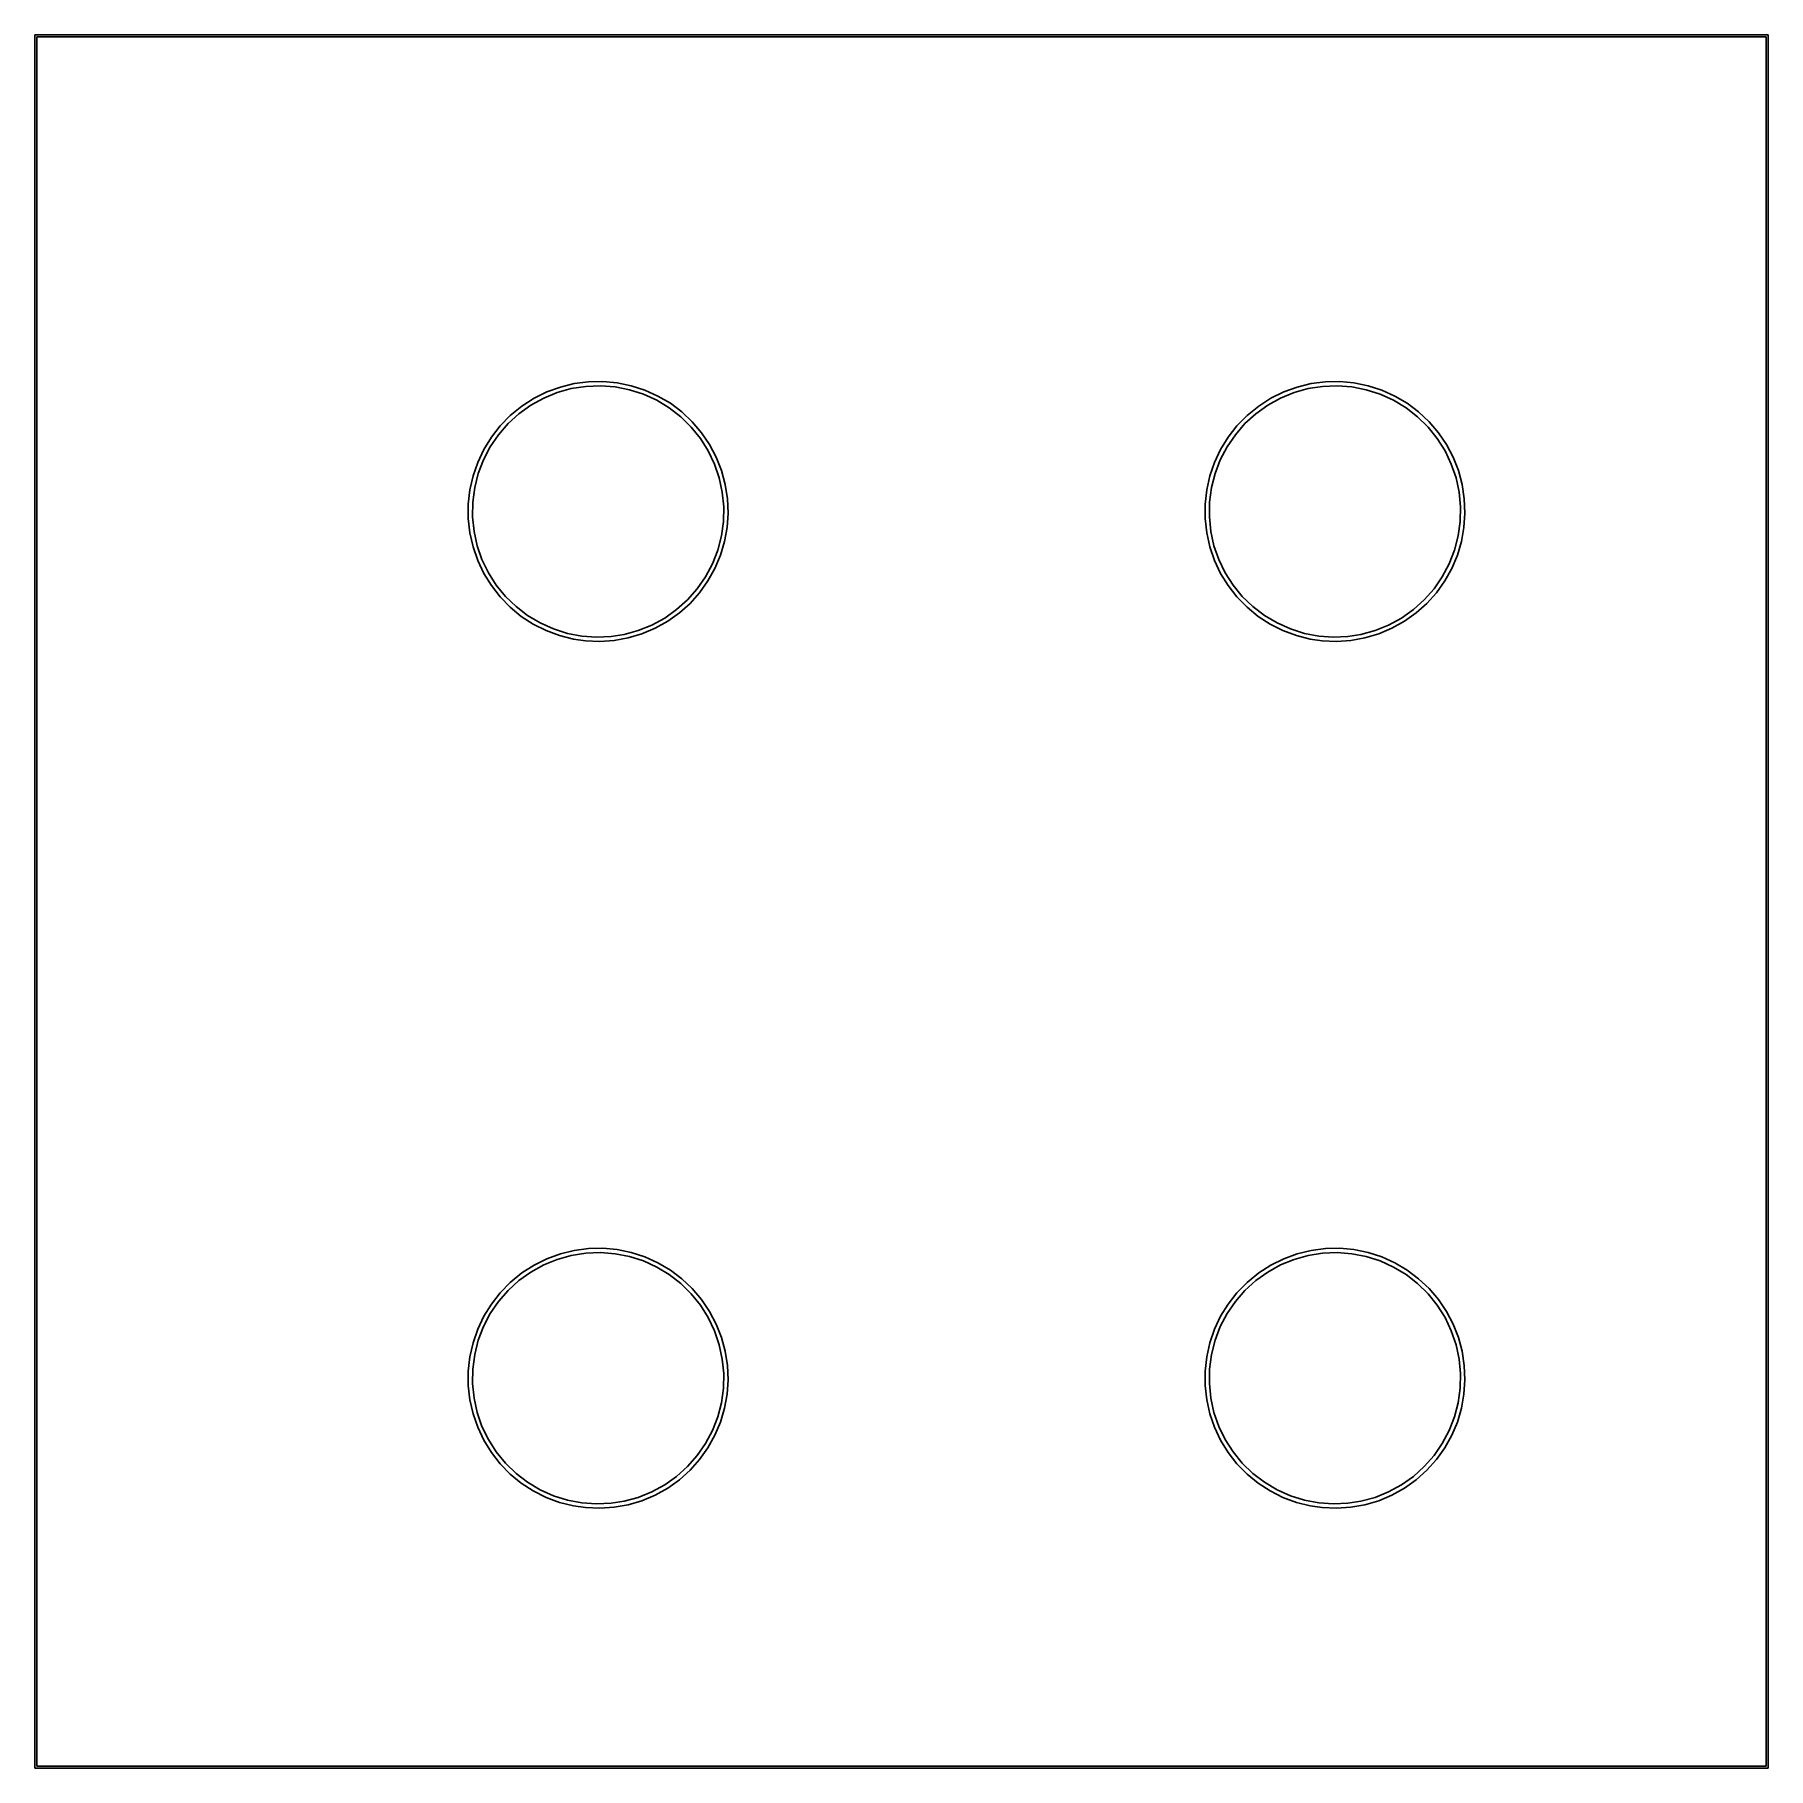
# Model space of a CAD drawing. Header units: metres. Extents: x -13 to 27, y -9 to 31.
import ezdxf

# ---------------------------------------------------------------- set-up
doc = ezdxf.new("R2010")
doc.units = ezdxf.units.M

msp = doc.modelspace()

# ---------------------------------------------------------------- linework, layer by layer
for p, q in [((27, 31), (-13, 31)), ((-13, 31), (-13, -9)), ((-12.95, -8.95001), (-12.95, 30.95)), ((-12.95, 30.95), (26.95, 30.95)), ((26.95, 30.95), (26.95, -8.95001)), ((27, -9), (27, 31)), ((-0.87085, 22.8708), (-1.18196, 22.7573)), ((-0.94339, 22.7422), (-0.618011, 22.8334)), ((-0.549118, 22.9493), (-0.87085, 22.8708)), ((-0.618011, 22.8334), (-0.284241, 22.886)), ((-0.220688, 22.9919), (-0.549118, 22.9493)), ((-0.284241, 22.886), (0.053375, 22.8995)), ((0.110413, 22.998), (-0.220688, 22.9919)), ((0.053375, 22.8995), (0.390274, 22.8736)), ((0.440186, 22.9675), (0.110413, 22.998)), ((0.390274, 22.8736), (0.721878, 22.8087)), ((0.764587, 22.9009), (0.440186, 22.9675)), ((0.721878, 22.8087), (1.04369, 22.7057)), ((1.07968, 22.799), (0.764587, 22.9009)), ((16.1292, 22.8708), (15.818, 22.7573)), ((16.0566, 22.7422), (16.382, 22.8334)), ((16.4509, 22.9493), (16.1292, 22.8708)), ((16.382, 22.8334), (16.7158, 22.886)), ((16.7793, 22.9919), (16.4509, 22.9493)), ((16.7158, 22.886), (17.0534, 22.8995)), ((17.1104, 22.998), (16.7793, 22.9919)), ((17.0534, 22.8995), (17.3903, 22.8736)), ((17.4402, 22.9675), (17.1104, 22.998)), ((17.3903, 22.8736), (17.7219, 22.8087)), ((17.7646, 22.9009), (17.4402, 22.9675)), ((17.7219, 22.8087), (18.0437, 22.7057)), ((18.0797, 22.799), (17.7646, 22.9009)), ((-1.75739, 22.4314), (-2.02827, 22.2104)), ((-1.82594, 22.253), (-1.55148, 22.4501)), ((-1.47868, 22.6103), (-1.75739, 22.4314)), ((-1.55148, 22.4501), (-1.25597, 22.6139)), ((-1.18196, 22.7573), (-1.47868, 22.6103)), ((-1.25597, 22.6139), (-0.94339, 22.7422)), ((1.04369, 22.7057), (1.35132, 22.5659)), ((1.38161, 22.6629), (1.07968, 22.799)), ((1.35132, 22.5659), (1.64061, 22.3913)), ((1.6667, 22.4944), (1.38161, 22.6629)), ((1.93149, 22.2955), (1.6667, 22.4944)), ((15.2426, 22.4314), (14.9717, 22.2104)), ((15.1741, 22.253), (15.4485, 22.4501)), ((15.5213, 22.6103), (15.2426, 22.4314)), ((15.4485, 22.4501), (15.744, 22.6139)), ((15.818, 22.7573), (15.5213, 22.6103)), ((15.744, 22.6139), (16.0566, 22.7422)), ((18.0437, 22.7057), (18.3513, 22.5659)), ((18.3816, 22.6629), (18.0797, 22.799)), ((18.3513, 22.5659), (18.6406, 22.3913)), ((18.6667, 22.4944), (18.3816, 22.6629)), ((18.9315, 22.2955), (18.6667, 22.4944)), ((-2.2971, 21.7701), (-2.07561, 22.0253)), ((-2.02827, 22.2104), (-2.25955, 21.9734)), ((-2.07561, 22.0253), (-1.82594, 22.253)), ((1.64061, 22.3913), (1.90764, 22.1842)), ((1.90764, 22.1842), (2.14876, 21.9475)), ((2.17273, 22.0686), (1.93149, 22.2955)), ((2.3875, 21.8165), (2.17273, 22.0686)), ((14.7029, 21.7701), (14.9244, 22.0253)), ((14.9717, 22.2104), (14.7404, 21.9734)), ((14.9244, 22.0253), (15.1741, 22.253)), ((18.6406, 22.3913), (18.9076, 22.1842)), ((18.9076, 22.1842), (19.1488, 21.9475)), ((19.1727, 22.0686), (18.9315, 22.2955)), ((19.3875, 21.8165), (19.1727, 22.0686)), ((-2.4633, 21.7123), (-2.63702, 21.4304)), ((-2.48741, 21.4909), (-2.2971, 21.7701)), ((-2.25955, 21.9734), (-2.4633, 21.7123)), ((2.14876, 21.9475), (2.3607, 21.6844)), ((2.3607, 21.6844), (2.54059, 21.3983)), ((2.57318, 21.5423), (2.3875, 21.8165)), ((14.5367, 21.7123), (14.363, 21.4304)), ((14.5126, 21.4909), (14.7029, 21.7701)), ((14.7404, 21.9734), (14.5367, 21.7123)), ((19.1488, 21.9475), (19.3607, 21.6844)), ((19.3607, 21.6844), (19.5406, 21.3983)), ((19.5732, 21.5423), (19.3875, 21.8165)), ((-2.63702, 21.4304), (-2.77863, 21.131)), ((-2.64394, 21.1914), (-2.48741, 21.4909)), ((2.54059, 21.3983), (2.686, 21.0933)), ((2.72749, 21.2493), (2.57318, 21.5423)), ((2.84857, 20.941), (2.72749, 21.2493)), ((14.363, 21.4304), (14.2214, 21.131)), ((14.3561, 21.1914), (14.5126, 21.4909)), ((19.5406, 21.3983), (19.686, 21.0933)), ((19.7275, 21.2493), (19.5732, 21.5423)), ((19.8486, 20.941), (19.7275, 21.2493)), ((-2.88635, 20.8179), (-2.95892, 20.4947)), ((-2.77863, 21.131), (-2.88635, 20.8179)), ((-2.84769, 20.5483), (-2.76459, 20.8758)), ((-2.76459, 20.8758), (-2.64394, 21.1914)), ((2.686, 21.0933), (2.79494, 20.7735)), ((2.93495, 20.6213), (2.84857, 20.941)), ((14.1136, 20.8179), (14.0411, 20.4947)), ((14.2214, 21.131), (14.1136, 20.8179)), ((14.1523, 20.5483), (14.2354, 20.8758)), ((14.2354, 20.8758), (14.3561, 21.1914)), ((19.686, 21.0933), (19.7949, 20.7735)), ((19.935, 20.6213), (19.8486, 20.941)), ((-2.95892, 20.4947), (-2.99542, 20.1656)), ((-2.89214, 20.2133), (-2.84769, 20.5483)), ((2.79494, 20.7735), (2.86594, 20.4431)), ((2.86594, 20.4431), (2.89803, 20.1067)), ((2.98555, 20.294), (2.93495, 20.6213)), ((14.0411, 20.4947), (14.0046, 20.1656)), ((14.1079, 20.2133), (14.1523, 20.5483)), ((19.7949, 20.7735), (19.8659, 20.4431)), ((19.8659, 20.4431), (19.898, 20.1067)), ((19.9855, 20.294), (19.935, 20.6213)), ((-2.99542, 20.1656), (-2.99542, 19.8344)), ((-2.89732, 19.8755), (-2.89214, 20.2133)), ((2.89803, 20.1067), (2.89078, 19.7689)), ((2.99977, 19.9632), (2.98555, 20.294)), ((14.0046, 20.1656), (14.0046, 19.8344)), ((14.1027, 19.8755), (14.1079, 20.2133)), ((19.898, 20.1067), (19.8908, 19.7689)), ((19.9998, 19.9632), (19.9855, 20.294)), ((-2.99542, 19.8344), (-2.95892, 19.5053)), ((-2.86316, 19.5393), (-2.89732, 19.8755)), ((2.89078, 19.7689), (2.84427, 19.4342)), ((2.91881, 19.3068), (2.97743, 19.6328)), ((2.97743, 19.6328), (2.99977, 19.9632)), ((14.0046, 19.8344), (14.0411, 19.5053)), ((14.1368, 19.5393), (14.1027, 19.8755)), ((19.8908, 19.7689), (19.8443, 19.4342)), ((19.9188, 19.3068), (19.9774, 19.6328)), ((19.9774, 19.6328), (19.9998, 19.9632)), ((-2.95892, 19.5053), (-2.88635, 19.1821)), ((-2.79015, 19.2094), (-2.86316, 19.5393)), ((-2.67924, 18.8902), (-2.79015, 19.2094)), ((2.84427, 19.4342), (2.75916, 19.1072)), ((2.82463, 18.9893), (2.91881, 19.3068)), ((14.0411, 19.5053), (14.1136, 19.1821)), ((14.2099, 19.2094), (14.1368, 19.5393)), ((14.3208, 18.8902), (14.2099, 19.2094)), ((19.8443, 19.4342), (19.7592, 19.1072)), ((19.8246, 18.9893), (19.9188, 19.3068)), ((-2.88635, 19.1821), (-2.77863, 18.869)), ((-2.77863, 18.869), (-2.63702, 18.5696)), ((-2.53197, 18.5861), (-2.67924, 18.8902)), ((2.75916, 19.1072), (2.63658, 18.7924)), ((2.69601, 18.6842), (2.82463, 18.9893)), ((14.1136, 19.1821), (14.2214, 18.869)), ((14.2214, 18.869), (14.363, 18.5696)), ((14.468, 18.5861), (14.3208, 18.8902)), ((19.7592, 19.1072), (19.6366, 18.7924)), ((19.696, 18.6842), (19.8246, 18.9893)), ((-2.63702, 18.5696), (-2.4633, 18.2877)), ((-2.35031, 18.3012), (-2.53197, 18.5861)), ((2.47821, 18.4939), (2.28619, 18.2158)), ((2.63658, 18.7924), (2.47821, 18.4939)), ((2.53455, 18.395), (2.69601, 18.6842)), ((14.363, 18.5696), (14.5367, 18.2877)), ((14.6497, 18.3012), (14.468, 18.5861)), ((19.4782, 18.4939), (19.2862, 18.2158)), ((19.6366, 18.7924), (19.4782, 18.4939)), ((19.5345, 18.395), (19.696, 18.6842)), ((-2.4633, 18.2877), (-2.25955, 18.0266)), ((-2.13676, 18.0393), (-2.35031, 18.3012)), ((-2.25955, 18.0266), (-2.02827, 17.7896)), ((-1.8942, 17.8041), (-2.13676, 18.0393)), ((2.28619, 18.2158), (2.06314, 17.962)), ((2.12131, 17.8787), (2.34221, 18.1254)), ((2.34221, 18.1254), (2.53455, 18.395)), ((14.5367, 18.2877), (14.7404, 18.0266)), ((14.8632, 18.0393), (14.6497, 18.3012)), ((14.7404, 18.0266), (14.9717, 17.7896)), ((15.1058, 17.8041), (14.8632, 18.0393)), ((19.2862, 18.2158), (19.0631, 17.962)), ((19.1213, 17.8787), (19.3422, 18.1254)), ((19.3422, 18.1254), (19.5345, 18.395)), ((-2.02827, 17.7896), (-1.77228, 17.5795)), ((-1.62592, 17.5987), (-1.8942, 17.8041)), ((1.81209, 17.7359), (1.53642, 17.5405)), ((1.60498, 17.4655), (1.87457, 17.6578)), ((2.06314, 17.962), (1.81209, 17.7359)), ((1.87457, 17.6578), (2.12131, 17.8787)), ((14.9717, 17.7896), (15.2277, 17.5795)), ((15.3741, 17.5987), (15.1058, 17.8041)), ((18.8121, 17.7359), (18.5364, 17.5405)), ((18.605, 17.4655), (18.8746, 17.6578)), ((19.0631, 17.962), (18.8121, 17.7359)), ((18.8746, 17.6578), (19.1213, 17.8787)), ((-1.77228, 17.5795), (-1.49467, 17.3989)), ((-1.33556, 17.4259), (-1.62592, 17.5987)), ((-1.49467, 17.3989), (-1.19887, 17.25)), ((-1.02707, 17.288), (-1.33556, 17.4259)), ((-1.19887, 17.25), (-0.888443, 17.1346)), ((-0.704636, 17.1869), (-1.02707, 17.288)), ((0.926544, 17.252), (0.600616, 17.1629)), ((1.2399, 17.3784), (0.926544, 17.252)), ((1.01067, 17.1754), (1.31584, 17.304)), ((1.53642, 17.5405), (1.2399, 17.3784)), ((1.31584, 17.304), (1.60498, 17.4655)), ((15.2277, 17.5795), (15.5053, 17.3989)), ((15.6644, 17.4259), (15.3741, 17.5987)), ((15.5053, 17.3989), (15.8011, 17.25)), ((15.9729, 17.288), (15.6644, 17.4259)), ((15.8011, 17.25), (16.1116, 17.1346)), ((16.2954, 17.1869), (15.9729, 17.288)), ((17.9265, 17.252), (17.6006, 17.1629)), ((18.2399, 17.3784), (17.9265, 17.252)), ((18.0107, 17.1754), (18.3158, 17.304)), ((18.5364, 17.5405), (18.2399, 17.3784)), ((18.3158, 17.304), (18.605, 17.4655)), ((-0.888443, 17.1346), (-0.5672, 17.0541)), ((-0.372635, 17.1241), (-0.704636, 17.1869)), ((-0.5672, 17.0541), (-0.294037, 17.0145)), ((-0.035583, 17.1002), (-0.372635, 17.1241)), ((-0.294037, 17.0145), (0.036804, 17.0002)), ((0.301941, 17.1158), (-0.035583, 17.1002)), ((0.036804, 17.0002), (0.367218, 17.0226)), ((0.600616, 17.1629), (0.301941, 17.1158)), ((0.367218, 17.0226), (0.693161, 17.0812)), ((0.693161, 17.0812), (1.01067, 17.1754)), ((16.1116, 17.1346), (16.4328, 17.0541)), ((16.6274, 17.1241), (16.2954, 17.1869)), ((16.4328, 17.0541), (16.706, 17.0145)), ((16.9644, 17.1002), (16.6274, 17.1241)), ((16.706, 17.0145), (17.0368, 17.0002)), ((17.3019, 17.1158), (16.9644, 17.1002)), ((17.0368, 17.0002), (17.3672, 17.0226)), ((17.6006, 17.1629), (17.3019, 17.1158)), ((17.3672, 17.0226), (17.6932, 17.0812)), ((17.6932, 17.0812), (18.0107, 17.1754)), ((-0.87085, 2.87082), (-1.18196, 2.75734)), ((-0.94339, 2.74225), (-0.618011, 2.83337)), ((-0.549118, 2.94931), (-0.87085, 2.87082)), ((-0.618011, 2.83337), (-0.284241, 2.88603)), ((-0.220688, 2.99187), (-0.549118, 2.94931)), ((-0.284241, 2.88603), (0.053375, 2.89951)), ((0.110413, 2.99796), (-0.220688, 2.99187)), ((0.053375, 2.89951), (0.390274, 2.87361)), ((0.440186, 2.96753), (0.110413, 2.99796)), ((0.390274, 2.87361), (0.721878, 2.8087)), ((0.764587, 2.90092), (0.440186, 2.96753)), ((0.721878, 2.8087), (1.04369, 2.70567)), ((1.07968, 2.79897), (0.764587, 2.90092)), ((16.1292, 2.87082), (15.818, 2.75734)), ((16.0566, 2.74225), (16.382, 2.83337)), ((16.4509, 2.94931), (16.1292, 2.87082)), ((16.382, 2.83337), (16.7158, 2.88603)), ((16.7793, 2.99187), (16.4509, 2.94931)), ((16.7158, 2.88603), (17.0534, 2.89951)), ((17.1104, 2.99796), (16.7793, 2.99187)), ((17.0534, 2.89951), (17.3903, 2.87361)), ((17.4402, 2.96753), (17.1104, 2.99796)), ((17.3903, 2.87361), (17.7219, 2.8087)), ((17.7646, 2.90092), (17.4402, 2.96753)), ((17.7219, 2.8087), (18.0437, 2.70567)), ((18.0797, 2.79897), (17.7646, 2.90092)), ((-1.75739, 2.43137), (-2.02827, 2.21045)), ((-1.82594, 2.25298), (-1.55148, 2.45007)), ((-1.47868, 2.61026), (-1.75739, 2.43137)), ((-1.55148, 2.45007), (-1.25597, 2.61391)), ((-1.18196, 2.75734), (-1.47868, 2.61026)), ((-1.25597, 2.61391), (-0.94339, 2.74225)), ((1.04369, 2.70567), (1.35132, 2.5659)), ((1.38161, 2.66292), (1.07968, 2.79897)), ((1.35132, 2.5659), (1.64061, 2.3913)), ((1.6667, 2.4944), (1.38161, 2.66292)), ((1.93149, 2.2955), (1.6667, 2.4944)), ((15.2426, 2.43137), (14.9717, 2.21045)), ((15.1741, 2.25298), (15.4485, 2.45007)), ((15.5213, 2.61026), (15.2426, 2.43137)), ((15.4485, 2.45007), (15.744, 2.61391)), ((15.818, 2.75734), (15.5213, 2.61026)), ((15.744, 2.61391), (16.0566, 2.74225)), ((18.0437, 2.70567), (18.3513, 2.5659)), ((18.3816, 2.66292), (18.0797, 2.79897)), ((18.3513, 2.5659), (18.6406, 2.3913)), ((18.6667, 2.4944), (18.3816, 2.66292)), ((18.9315, 2.2955), (18.6667, 2.4944)), ((-2.2971, 1.7701), (-2.07561, 2.02528)), ((-2.02827, 2.21045), (-2.25955, 1.97342)), ((-2.07561, 2.02528), (-1.82594, 2.25298)), ((1.64061, 2.3913), (1.90764, 2.18423)), ((1.90764, 2.18423), (2.14876, 1.94751)), ((2.17273, 2.06862), (1.93149, 2.2955)), ((2.3875, 1.81653), (2.17273, 2.06862)), ((14.7029, 1.7701), (14.9244, 2.02528)), ((14.9717, 2.21045), (14.7404, 1.97342)), ((14.9244, 2.02528), (15.1741, 2.25298)), ((18.6406, 2.3913), (18.9076, 2.18423)), ((18.9076, 2.18423), (19.1488, 1.94751)), ((19.1727, 2.06862), (18.9315, 2.2955)), ((19.3875, 1.81653), (19.1727, 2.06862)), ((-2.4633, 1.71234), (-2.63702, 1.43039)), ((-2.48741, 1.49089), (-2.2971, 1.7701)), ((-2.25955, 1.97342), (-2.4633, 1.71234)), ((2.14876, 1.94751), (2.3607, 1.68436)), ((2.3607, 1.68436), (2.54059, 1.39833)), ((2.57318, 1.5423), (2.3875, 1.81653)), ((14.5367, 1.71234), (14.363, 1.43039)), ((14.5126, 1.49089), (14.7029, 1.7701)), ((14.7404, 1.97342), (14.5367, 1.71234)), ((19.1488, 1.94751), (19.3607, 1.68436)), ((19.3607, 1.68436), (19.5406, 1.39833)), ((19.5732, 1.5423), (19.3875, 1.81653)), ((-2.63702, 1.43039), (-2.77863, 1.13101)), ((-2.64394, 1.19144), (-2.48741, 1.49089)), ((2.54059, 1.39833), (2.686, 1.09331)), ((2.72749, 1.24928), (2.57318, 1.5423)), ((2.84857, 0.94104), (2.72749, 1.24928)), ((14.363, 1.43039), (14.2214, 1.13101)), ((14.3561, 1.19144), (14.5126, 1.49089)), ((19.5406, 1.39833), (19.686, 1.09331)), ((19.7275, 1.24928), (19.5732, 1.5423)), ((19.8486, 0.94104), (19.7275, 1.24928)), ((-2.88635, 0.817856), (-2.95892, 0.494736)), ((-2.77863, 1.13101), (-2.88635, 0.817856)), ((-2.84769, 0.548294), (-2.76459, 0.875809)), ((-2.76459, 0.875809), (-2.64394, 1.19144)), ((2.686, 1.09331), (2.79494, 0.773453)), ((2.93495, 0.621323), (2.84857, 0.94104)), ((14.1136, 0.817856), (14.0411, 0.494736)), ((14.2214, 1.13101), (14.1136, 0.817856)), ((14.1523, 0.548294), (14.2354, 0.875809)), ((14.2354, 0.875809), (14.3561, 1.19144)), ((19.686, 1.09331), (19.7949, 0.773453)), ((19.935, 0.621323), (19.8486, 0.94104)), ((-2.95892, 0.494736), (-2.99542, 0.165573)), ((-2.89214, 0.213333), (-2.84769, 0.548294)), ((2.79494, 0.773453), (2.86594, 0.4431)), ((2.86594, 0.4431), (2.89803, 0.106735)), ((2.98555, 0.294037), (2.93495, 0.621323)), ((14.0411, 0.494736), (14.0046, 0.165573)), ((14.1079, 0.213333), (14.1523, 0.548294)), ((19.7949, 0.773453), (19.8659, 0.4431)), ((19.8659, 0.4431), (19.898, 0.106735)), ((19.9855, 0.294037), (19.935, 0.621323)), ((-2.99542, 0.165573), (-2.99542, -0.165573)), ((-2.89732, -0.124512), (-2.89214, 0.213333)), ((2.89803, 0.106735), (2.89078, -0.231064)), ((2.99977, -0.036804), (2.98555, 0.294037)), ((14.0046, 0.165573), (14.0046, -0.165573)), ((14.1027, -0.124512), (14.1079, 0.213333)), ((19.898, 0.106735), (19.8908, -0.231064)), ((19.9998, -0.036804), (19.9855, 0.294037)), ((-2.99542, -0.165573), (-2.95892, -0.494736)), ((-2.86316, -0.460678), (-2.89732, -0.124512)), ((2.89078, -0.231064), (2.84427, -0.56575)), ((2.91881, -0.693161), (2.97743, -0.367218)), ((2.97743, -0.367218), (2.99977, -0.036804)), ((14.0046, -0.165573), (14.0411, -0.494736)), ((14.1368, -0.460678), (14.1027, -0.124512)), ((19.8908, -0.231064), (19.8443, -0.56575)), ((19.9188, -0.693161), (19.9774, -0.367218)), ((19.9774, -0.367218), (19.9998, -0.036804)), ((-2.95892, -0.494736), (-2.88635, -0.817856)), ((-2.79015, -0.790588), (-2.86316, -0.460678)), ((-2.67924, -1.10977), (-2.79015, -0.790588)), ((2.84427, -0.56575), (2.75916, -0.892761)), ((2.82463, -1.01067), (2.91881, -0.693161)), ((14.0411, -0.494736), (14.1136, -0.817856)), ((14.2099, -0.790588), (14.1368, -0.460678)), ((14.3208, -1.10977), (14.2099, -0.790588)), ((19.8443, -0.56575), (19.7592, -0.892761)), ((19.8246, -1.01067), (19.9188, -0.693161)), ((-2.88635, -0.817856), (-2.77863, -1.13101)), ((-2.77863, -1.13101), (-2.63702, -1.43039)), ((-2.53197, -1.41389), (-2.67924, -1.10977)), ((2.75916, -0.892761), (2.63658, -1.20764)), ((2.69601, -1.31584), (2.82463, -1.01067)), ((14.1136, -0.817856), (14.2214, -1.13101)), ((14.2214, -1.13101), (14.363, -1.43039)), ((14.468, -1.41389), (14.3208, -1.10977)), ((19.7592, -0.892761), (19.6366, -1.20764)), ((19.696, -1.31584), (19.8246, -1.01067)), ((-2.63702, -1.43039), (-2.4633, -1.71234)), ((-2.35031, -1.69881), (-2.53197, -1.41389)), ((2.47821, -1.50612), (2.28619, -1.78416)), ((2.63658, -1.20764), (2.47821, -1.50612)), ((2.53455, -1.60498), (2.69601, -1.31584)), ((14.363, -1.43039), (14.5367, -1.71234)), ((14.6497, -1.69881), (14.468, -1.41389)), ((19.4782, -1.50612), (19.2862, -1.78416)), ((19.6366, -1.20764), (19.4782, -1.50612)), ((19.5345, -1.60498), (19.696, -1.31584)), ((-2.4633, -1.71234), (-2.25955, -1.97342)), ((-2.13676, -1.96066), (-2.35031, -1.69881)), ((-2.25955, -1.97342), (-2.02827, -2.21045)), ((-1.8942, -2.19589), (-2.13676, -1.96066)), ((2.28619, -1.78416), (2.06314, -2.03798)), ((2.12131, -2.12131), (2.34221, -1.87457)), ((2.34221, -1.87457), (2.53455, -1.60498)), ((14.5367, -1.71234), (14.7404, -1.97342)), ((14.8632, -1.96066), (14.6497, -1.69881)), ((14.7404, -1.97342), (14.9717, -2.21045)), ((15.1058, -2.19589), (14.8632, -1.96066)), ((19.2862, -1.78416), (19.0631, -2.03798)), ((19.1213, -2.12131), (19.3422, -1.87457)), ((19.3422, -1.87457), (19.5345, -1.60498)), ((-2.02827, -2.21045), (-1.77228, -2.42053)), ((-1.62592, -2.40132), (-1.8942, -2.19589)), ((1.81209, -2.26413), (1.53642, -2.45955)), ((1.60498, -2.53455), (1.87457, -2.34221)), ((2.06314, -2.03798), (1.81209, -2.26413)), ((1.87457, -2.34221), (2.12131, -2.12131)), ((14.9717, -2.21045), (15.2277, -2.42053)), ((15.3741, -2.40132), (15.1058, -2.19589)), ((18.8121, -2.26413), (18.5364, -2.45955)), ((18.605, -2.53455), (18.8746, -2.34221)), ((19.0631, -2.03798), (18.8121, -2.26413)), ((18.8746, -2.34221), (19.1213, -2.12131)), ((-1.77228, -2.42053), (-1.49467, -2.60114)), ((-1.33556, -2.57414), (-1.62592, -2.40132)), ((-1.49467, -2.60114), (-1.19887, -2.75003)), ((-1.02707, -2.71202), (-1.33556, -2.57414)), ((-1.19887, -2.75003), (-0.888443, -2.86542)), ((-0.704636, -2.81308), (-1.02707, -2.71202)), ((0.926544, -2.74799), (0.600616, -2.83711)), ((1.2399, -2.62157), (0.926544, -2.74799)), ((1.01067, -2.82463), (1.31584, -2.69601)), ((1.53642, -2.45955), (1.2399, -2.62157)), ((1.31584, -2.69601), (1.60498, -2.53455)), ((15.2277, -2.42053), (15.5053, -2.60114)), ((15.6644, -2.57414), (15.3741, -2.40132)), ((15.5053, -2.60114), (15.8011, -2.75003)), ((15.9729, -2.71202), (15.6644, -2.57414)), ((15.8011, -2.75003), (16.1116, -2.86542)), ((16.2954, -2.81308), (15.9729, -2.71202)), ((17.9265, -2.74799), (17.6006, -2.83711)), ((18.2399, -2.62157), (17.9265, -2.74799)), ((18.0107, -2.82463), (18.3158, -2.69601)), ((18.5364, -2.45955), (18.2399, -2.62157)), ((18.3158, -2.69601), (18.605, -2.53455)), ((-0.888443, -2.86542), (-0.5672, -2.94588)), ((-0.372635, -2.87595), (-0.704636, -2.81308)), ((-0.5672, -2.94588), (-0.294037, -2.98555)), ((-0.035583, -2.89978), (-0.372635, -2.87595)), ((-0.294037, -2.98555), (0.036804, -2.99977)), ((0.301941, -2.88423), (-0.035583, -2.89978)), ((0.036804, -2.99977), (0.367218, -2.97743)), ((0.600616, -2.83711), (0.301941, -2.88423)), ((0.367218, -2.97743), (0.693161, -2.91881)), ((0.693161, -2.91881), (1.01067, -2.82463)), ((16.1116, -2.86542), (16.4328, -2.94588)), ((16.6274, -2.87595), (16.2954, -2.81308)), ((16.4328, -2.94588), (16.706, -2.98555)), ((16.9644, -2.89978), (16.6274, -2.87595)), ((16.706, -2.98555), (17.0368, -2.99977)), ((17.3019, -2.88423), (16.9644, -2.89978)), ((17.0368, -2.99977), (17.3672, -2.97743)), ((17.6006, -2.83711), (17.3019, -2.88423)), ((17.3672, -2.97743), (17.6932, -2.91881)), ((17.6932, -2.91881), (18.0107, -2.82463)), ((-13, -9), (27, -9)), ((26.95, -8.95001), (-12.95, -8.95001))]:
    msp.add_line(p, q)

doc.saveas('drawing.dxf')
